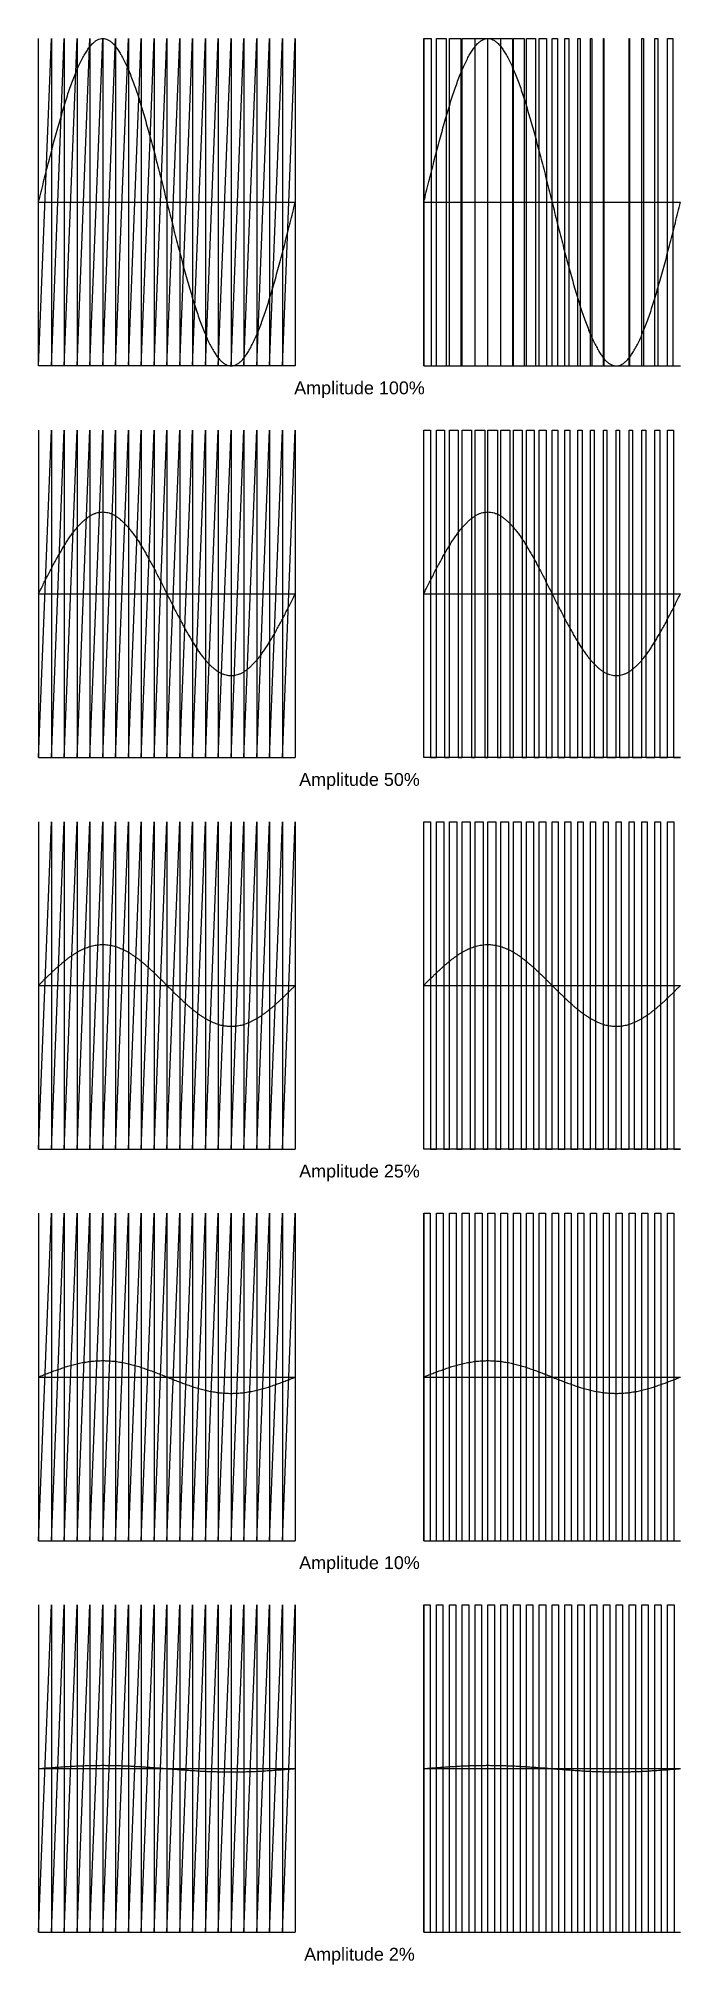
# Model space of a CAD drawing. Header units: millimetres. Extents: x 0 to 500, y -25 to 1475.
import ezdxf

# ---------------------------------------------------------------- set-up
doc = ezdxf.new("R2010")
doc.units = ezdxf.units.MM
doc.styles.get("Standard").update_dxf_attribs({"font": 'Arial.ttf'})

# ---------------------------------------------------------------- blocks, each defined once
blk = doc.blocks.new('sine 500kHz')
blk.add_open_spline([(0, 127.5), (0.7, 130.2), (2, 135.5), (4, 143.5), (6, 151.4), (8, 159.2), (10, 166.8), (12, 174.4), (14, 181.7), (16, 188.8), (18, 195.7), (20, 202.3), (21.9, 208.7), (23.9, 214.7), (25.9, 220.3), (27.9, 225.6), (29.9, 230.5), (31.9, 235), (33.9, 239.1), (35.9, 242.7), (37.9, 245.9), (39.8, 248.6), (41.8, 250.9), (43.8, 252.7), (45.8, 253.9), (47.8, 254.8), (50, 255.1), (52.2, 254.8), (54.2, 253.9), (56.2, 252.7), (58.2, 250.9), (60.2, 248.6), (62.1, 245.9), (64.1, 242.7), (66.1, 239.1), (68.1, 235), (70.1, 230.5), (72.1, 225.6), (74.1, 220.3), (76.1, 214.7), (78.1, 208.7), (80, 202.3), (82, 195.7), (84, 188.8), (86, 181.7), (88, 174.4), (90, 166.8), (92, 159.2), (94, 151.4), (96, 143.5), (98, 135.5), (100, 127.5), (102, 119.5), (104, 111.5), (106, 103.6), (108, 95.8), (110, 88.2), (112, 80.6), (114, 73.3), (116, 66.2), (118, 59.3), (120, 52.7), (121.9, 46.3), (123.9, 40.3), (125.9, 34.7), (127.9, 29.4), (129.9, 24.5), (131.9, 20), (133.9, 15.9), (135.9, 12.3), (137.9, 9.1), (139.8, 6.4), (141.8, 4.1), (143.8, 2.3), (145.8, 1.1), (147.8, 0.2), (150, -0.1), (152.2, 0.2), (154.2, 1.1), (156.2, 2.3), (158.2, 4.1), (160.2, 6.4), (162.1, 9.1), (164.1, 12.3), (166.1, 15.9), (168.1, 20), (170.1, 24.5), (172.1, 29.4), (174.1, 34.7), (176.1, 40.3), (178.1, 46.3), (180, 52.7), (182, 59.3), (184, 66.2), (186, 73.3), (188, 80.6), (190, 88.2), (192, 95.8), (194, 103.6), (196, 111.5), (198, 119.5), (199.3, 124.8), (200, 127.5)], degree=3, knots=[0, 0, 0, 0, 8.068004, 16.104658, 24.07874, 31.959288, 39.715727, 47.317997, 54.736683, 61.943136, 68.909605, 75.609358, 82.016812, 88.107661, 93.859008, 99.249514, 104.259556, 108.871421, 113.069552, 116.840895, 120.175426, 123.067047, 125.51524, 127.528436, 129.131561, 130.383834, 131.414998, 132.446162, 133.698435, 135.30156, 137.314756, 139.762949, 142.65457, 145.989101, 149.760444, 153.958575, 158.57044, 163.580482, 168.970988, 174.722335, 180.813184, 187.220638, 193.920391, 200.88686, 208.093313, 215.511999, 223.114269, 230.870708, 238.751256, 246.725338, 254.761992, 262.829996, 270.898, 278.934654, 286.908736, 294.789284, 302.545723, 310.147993, 317.566679, 324.773132, 331.739601, 338.439354, 344.846808, 350.937657, 356.689004, 362.07951, 367.089553, 371.701418, 375.899548, 379.670891, 383.005422, 385.897043, 388.345236, 390.358432, 391.961557, 393.21383, 394.244994, 395.276158, 396.528432, 398.131556, 400.144752, 402.592945, 405.484567, 408.819098, 412.59044, 416.788571, 421.400436, 426.410478, 431.800984, 437.552331, 443.64318, 450.050634, 456.750387, 463.716856, 470.92331, 478.341995, 485.944266, 493.700704, 501.581252, 509.555334, 517.591988, 525.659992, 525.659992, 525.659992, 525.659992])
blk = doc.blocks.new('spwm 2')
at = {"color": 92}
blk.add_lwpolyline([(0, -127.5), (0, 127.5), (5, 127.5), (5, -127.5), (10, -127.5), (10, 127.5), (15, 127.5), (15, -127.5), (20, -127.5), (20, 127.5), (25.1, 127.5), (25.1, -127.5), (30, -127.5), (30, 127.5), (35.1, 127.5), (35.1, -127.5), (40, -127.5), (40, 127.5), (45.1, 127.5), (45.1, -127.5), (50, -127.5), (50, 127.5), (55.1, 127.5), (55.1, -127.5), (60, -127.5), (60, 127.5), (65.1, 127.5), (65.1, -127.5), (70, -127.5), (70, 127.5), (75.1, 127.5), (75.1, -127.5), (80, -127.5), (80, 127.5), (85, 127.5), (85, -127.5), (90, -127.5), (90, 127.5), (95, 127.5), (95, -127.5), (100, -127.5), (100, 127.5), (105, 127.5), (105, -127.5), (110, -127.5), (110, 127.5), (115, 127.5), (115, -127.5), (120, -127.5), (120, 127.5), (124.9, 127.5), (124.9, -127.5), (130, -127.5), (130, 127.5), (134.9, 127.5), (134.9, -127.5), (140, -127.5), (140, 127.5), (144.9, 127.5), (144.9, -127.5), (150, -127.5), (150, 127.5), (154.9, 127.5), (154.9, -127.5), (160, -127.5), (160, 127.5), (164.9, 127.5), (164.9, -127.5), (170, -127.5), (170, 127.5), (174.9, 127.5), (174.9, -127.5), (180, -127.5), (180, 127.5), (185, 127.5), (185, -127.5), (190, -127.5), (190, 127.5), (195, 127.5), (195, -127.5), (200, -127.5)], dxfattribs=at)

msp = doc.modelspace()

# ---------------------------------------------------------------- linework, layer by layer
at = {"color": 92}
msp.add_line((350, 1220), (350, 1475), dxfattribs=at)
for p, q in [((0, 1347.5), (200, 1347.5)), ((300, 1347.5), (500, 1347.5)), ((0, 1042.5), (200, 1042.5)), ((300, 1042.5), (500, 1042.5)), ((0, 737.5), (200, 737.5)), ((300, 737.5), (500, 737.5)), ((0, 432.5), (200, 432.5)), ((300, 432.5), (500, 432.5)), ((0, 127.5), (200, 127.5)), ((300, 127.5), (500, 127.5))]:
    msp.add_line(p, q)
at = {"color": 253}
for points in [[(0, 1220), (10, 1475), (10, 1220), (20, 1475), (20, 1220), (30, 1475), (30, 1220), (40, 1475), (40, 1220), (50, 1475), (50, 1220), (60, 1475), (60, 1220), (70, 1475), (70, 1220), (80, 1475), (80, 1220), (90, 1475), (90, 1220), (100, 1475), (100, 1220), (110, 1475), (110, 1220), (120, 1475), (120, 1220), (130, 1475), (130, 1220), (140, 1475), (140, 1220), (150, 1475), (150, 1220), (160, 1475), (160, 1220), (170, 1475), (170, 1220), (180, 1475), (180, 1220), (190, 1475), (190, 1220), (200, 1475), (200, 1220)], [(0, 915), (10, 1170), (10, 915), (20, 1170), (20, 915), (30, 1170), (30, 915), (40, 1170), (40, 915), (50, 1170), (50, 915), (60, 1170), (60, 915), (70, 1170), (70, 915), (80, 1170), (80, 915), (90, 1170), (90, 915), (100, 1170), (100, 915), (110, 1170), (110, 915), (120, 1170), (120, 915), (130, 1170), (130, 915), (140, 1170), (140, 915), (150, 1170), (150, 915), (160, 1170), (160, 915), (170, 1170), (170, 915), (180, 1170), (180, 915), (190, 1170), (190, 915), (200, 1170), (200, 915)], [(0, 610), (10, 865), (10, 610), (20, 865), (20, 610), (30, 865), (30, 610), (40, 865), (40, 610), (50, 865), (50, 610), (60, 865), (60, 610), (70, 865), (70, 610), (80, 865), (80, 610), (90, 865), (90, 610), (100, 865), (100, 610), (110, 865), (110, 610), (120, 865), (120, 610), (130, 865), (130, 610), (140, 865), (140, 610), (150, 865), (150, 610), (160, 865), (160, 610), (170, 865), (170, 610), (180, 865), (180, 610), (190, 865), (190, 610), (200, 865), (200, 610)], [(0, 305), (10, 560), (10, 305), (20, 560), (20, 305), (30, 560), (30, 305), (40, 560), (40, 305), (50, 560), (50, 305), (60, 560), (60, 305), (70, 560), (70, 305), (80, 560), (80, 305), (90, 560), (90, 305), (100, 560), (100, 305), (110, 560), (110, 305), (120, 560), (120, 305), (130, 560), (130, 305), (140, 560), (140, 305), (150, 560), (150, 305), (160, 560), (160, 305), (170, 560), (170, 305), (180, 560), (180, 305), (190, 560), (190, 305), (200, 560), (200, 305)], [(0, 0), (10, 255), (10, 0), (20, 255), (20, 0), (30, 255), (30, 0), (40, 255), (40, 0), (50, 255), (50, 0), (60, 255), (60, 0), (70, 255), (70, 0), (80, 255), (80, 0), (90, 255), (90, 0), (100, 255), (100, 0), (110, 255), (110, 0), (120, 255), (120, 0), (130, 255), (130, 0), (140, 255), (140, 0), (150, 255), (150, 0), (160, 255), (160, 0), (170, 255), (170, 0), (180, 255), (180, 0), (190, 255), (190, 0), (200, 255), (200, 0)]]:
    msp.add_lwpolyline(points, dxfattribs=at)
for points in [[(200, 1220), (0, 1220), (0, 1475)], [(300, 1475), (300, 1220), (500, 1220)], [(0, 1170), (0, 915), (200, 915)], [(500, 915), (300, 915), (300, 1170)], [(0, 865), (0, 610), (200, 610)], [(500, 610), (300, 610), (300, 865)], [(0, 560), (0, 305), (200, 305)], [(300, 560), (300, 305), (500, 305)], [(0, 255), (0, 0), (200, 0)], [(300, 255), (300, 0), (500, 0)]]:
    msp.add_lwpolyline(points)
at = {"color": 92}
for points in [[(300, 1220), (300, 1475), (305.9, 1475), (305.9, 1220), (310, 1220), (310, 1475), (317.6, 1475), (317.6, 1220), (320, 1220), (320, 1475), (328.9, 1475), (328.9, 1220), (330, 1220), (330, 1475), (339.7, 1475), (339.7, 1220), (340, 1220), (340, 1475), (359.8, 1475), (359.8, 1220), (360, 1220), (360, 1475), (369.1, 1475), (369.1, 1220), (370, 1220), (370, 1475), (378.2, 1475), (378.2, 1220), (380, 1220), (380, 1475), (387, 1475), (387, 1220), (390, 1220), (390, 1475), (395.7, 1475), (395.7, 1220), (400, 1220), (400, 1475), (404.3, 1475), (404.3, 1220), (410, 1220), (410, 1475), (413, 1475), (413, 1220), (420, 1220), (420, 1475), (421.8, 1475), (421.8, 1220), (430, 1220), (430, 1475), (430.9, 1475), (430.9, 1220), (440, 1220), (440, 1475), (440.2, 1475), (440.2, 1220), (460, 1220), (460, 1475), (460.3, 1475), (460.3, 1220), (470, 1220), (470, 1475), (471.1, 1475), (471.1, 1220), (480, 1220), (480, 1475), (482.4, 1475), (482.4, 1220), (490, 1220), (490, 1475), (494.1, 1475), (494.1, 1220), (500, 1220)], [(300, 915), (300, 1170), (305.4, 1170), (305.4, 915), (310, 915), (310, 1170), (316.2, 1170), (316.2, 915), (320, 915), (320, 1170), (326.9, 1170), (326.9, 915), (330, 915), (330, 1170), (337.3, 1170), (337.3, 915), (340, 915), (340, 1170), (347.5, 1170), (347.5, 915), (350, 915), (350, 1170), (357.4, 1170), (357.4, 915), (360, 915), (360, 1170), (367.1, 1170), (367.1, 915), (370, 915), (370, 1170), (376.7, 1170), (376.7, 915), (380, 915), (380, 1170), (386.1, 1170), (386.1, 915), (390, 915), (390, 1170), (395.4, 1170), (395.4, 915), (400, 915), (400, 1170), (404.6, 1170), (404.6, 915), (410, 915), (410, 1170), (413.9, 1170), (413.9, 915), (420, 915), (420, 1170), (423.3, 1170), (423.3, 915), (430, 915), (430, 1170), (432.9, 1170), (432.9, 915), (440, 915), (440, 1170), (442.6, 1170), (442.6, 915), (450, 915), (450, 1170), (452.5, 1170), (452.5, 915), (460, 915), (460, 1170), (462.7, 1170), (462.7, 915), (470, 915), (470, 1170), (473.1, 1170), (473.1, 915), (480, 915), (480, 1170), (483.8, 1170), (483.8, 915), (490, 915), (490, 1170), (494.6, 1170), (494.6, 915), (500, 915)], [(300, 610), (300, 865), (305.2, 865), (305.2, 610), (310, 610), (310, 865), (315.6, 865), (315.6, 610), (320, 610), (320, 865), (325.9, 865), (325.9, 610), (330, 610), (330, 865), (336.1, 865), (336.1, 610), (340, 610), (340, 865), (346.2, 865), (346.2, 610), (350, 610), (350, 865), (356.3, 865), (356.3, 610), (360, 610), (360, 865), (366.1, 865), (366.1, 610), (370, 610), (370, 865), (375.9, 865), (375.9, 610), (380, 610), (380, 865), (385.5, 865), (385.5, 610), (390, 610), (390, 865), (395.2, 865), (395.2, 610), (400, 610), (400, 865), (404.8, 865), (404.8, 610), (410, 610), (410, 865), (414.5, 865), (414.5, 610), (420, 610), (420, 865), (424.1, 865), (424.1, 610), (430, 610), (430, 865), (433.9, 865), (433.9, 610), (440, 610), (440, 865), (443.8, 865), (443.8, 610), (450, 610), (450, 865), (453.7, 865), (453.7, 610), (460, 610), (460, 865), (463.9, 865), (463.9, 610), (470, 610), (470, 865), (474.1, 865), (474.1, 610), (480, 610), (480, 865), (484.4, 865), (484.4, 610), (490, 610), (490, 865), (494.8, 865), (494.8, 610), (500, 610)], [(300, 305), (300, 560), (305.1, 560), (305.1, 305), (310, 305), (310, 560), (315.2, 560), (315.2, 305), (320, 305), (320, 560), (325.4, 560), (325.4, 305), (330, 305), (330, 560), (335.4, 560), (335.4, 305), (340, 305), (340, 560), (345.5, 560), (345.5, 305), (350, 305), (350, 560), (355.5, 560), (355.5, 305), (360, 305), (360, 560), (365.4, 560), (365.4, 305), (370, 305), (370, 560), (375.3, 560), (375.3, 305), (380, 305), (380, 560), (385.2, 560), (385.2, 305), (390, 305), (390, 560), (394.9, 560), (394.9, 305), (400, 305), (400, 560), (404.9, 560), (404.9, 305), (410, 305), (410, 560), (414.8, 560), (414.8, 305), (420, 305), (420, 560), (424.7, 560), (424.7, 305), (430, 305), (430, 560), (434.6, 560), (434.6, 305), (440, 305), (440, 560), (444.5, 560), (444.5, 305), (450, 305), (450, 560), (454.5, 560), (454.5, 305), (460, 305), (460, 560), (464.6, 560), (464.6, 305), (470, 305), (470, 560), (474.6, 560), (474.6, 305), (480, 305), (480, 560), (484.8, 560), (484.8, 305), (490, 305), (490, 560), (494.9, 560), (494.9, 305), (500, 305)]]:
    msp.add_lwpolyline(points, dxfattribs=at)
for points in [[(0, 1347.5), (0.7, 1350.2), (2, 1355.5), (4, 1363.5), (6, 1371.4), (8, 1379.2), (10, 1386.8), (12, 1394.4), (14, 1401.7), (16, 1408.8), (18, 1415.7), (20, 1422.3), (21.9, 1428.7), (23.9, 1434.7), (25.9, 1440.3), (27.9, 1445.6), (29.9, 1450.5), (31.9, 1455), (33.9, 1459.1), (35.9, 1462.7), (37.9, 1465.9), (39.8, 1468.6), (41.8, 1470.9), (43.8, 1472.7), (45.8, 1473.9), (47.8, 1474.8), (50, 1475.1), (52.2, 1474.8), (54.2, 1473.9), (56.2, 1472.7), (58.2, 1470.9), (60.2, 1468.6), (62.1, 1465.9), (64.1, 1462.7), (66.1, 1459.1), (68.1, 1455), (70.1, 1450.5), (72.1, 1445.6), (74.1, 1440.3), (76.1, 1434.7), (78.1, 1428.7), (80, 1422.3), (82, 1415.7), (84, 1408.8), (86, 1401.7), (88, 1394.4), (90, 1386.8), (92, 1379.2), (94, 1371.4), (96, 1363.5), (98, 1355.5), (100, 1347.5), (102, 1339.5), (104, 1331.5), (106, 1323.6), (108, 1315.8), (110, 1308.2), (112, 1300.6), (114, 1293.3), (116, 1286.2), (118, 1279.3), (120, 1272.7), (121.9, 1266.3), (123.9, 1260.3), (125.9, 1254.7), (127.9, 1249.4), (129.9, 1244.5), (131.9, 1240), (133.9, 1235.9), (135.9, 1232.3), (137.9, 1229.1), (139.8, 1226.4), (141.8, 1224.1), (143.8, 1222.3), (145.8, 1221.1), (147.8, 1220.2), (150, 1219.9), (152.2, 1220.2), (154.2, 1221.1), (156.2, 1222.3), (158.2, 1224.1), (160.2, 1226.4), (162.1, 1229.1), (164.1, 1232.3), (166.1, 1235.9), (168.1, 1240), (170.1, 1244.5), (172.1, 1249.4), (174.1, 1254.7), (176.1, 1260.3), (178.1, 1266.3), (180, 1272.7), (182, 1279.3), (184, 1286.2), (186, 1293.3), (188, 1300.6), (190, 1308.2), (192, 1315.8), (194, 1323.6), (196, 1331.5), (198, 1339.5), (199.3, 1344.8), (200, 1347.5)], [(0, 1042.5), (0.7, 1043.8), (2, 1046.5), (4, 1050.5), (6, 1054.4), (8, 1058.3), (10, 1062.2), (12, 1065.9), (14, 1069.6), (16, 1073.2), (18, 1076.6), (20, 1079.9), (21.9, 1083.1), (23.9, 1086.1), (25.9, 1088.9), (27.9, 1091.6), (29.9, 1094), (31.9, 1096.3), (33.9, 1098.3), (35.9, 1100.1), (37.9, 1101.7), (39.8, 1103.1), (41.8, 1104.2), (43.8, 1105.1), (45.8, 1105.7), (47.8, 1106.1), (50, 1106.3), (52.2, 1106.1), (54.2, 1105.7), (56.2, 1105.1), (58.2, 1104.2), (60.2, 1103.1), (62.1, 1101.7), (64.1, 1100.1), (66.1, 1098.3), (68.1, 1096.3), (70.1, 1094), (72.1, 1091.6), (74.1, 1088.9), (76.1, 1086.1), (78.1, 1083.1), (80, 1079.9), (82, 1076.6), (84, 1073.2), (86, 1069.6), (88, 1065.9), (90, 1062.2), (92, 1058.3), (94, 1054.4), (96, 1050.5), (98, 1046.5), (100, 1042.5), (102, 1038.5), (104, 1034.5), (106, 1030.6), (108, 1026.7), (110, 1022.8), (112, 1019.1), (114, 1015.4), (116, 1011.8), (118, 1008.4), (120, 1005.1), (121.9, 1001.9), (123.9, 998.9), (125.9, 996.1), (127.9, 993.4), (129.9, 991), (131.9, 988.7), (133.9, 986.7), (135.9, 984.9), (137.9, 983.3), (139.8, 981.9), (141.8, 980.8), (143.8, 979.9), (145.8, 979.3), (147.8, 978.9), (150, 978.7), (152.2, 978.9), (154.2, 979.3), (156.2, 979.9), (158.2, 980.8), (160.2, 981.9), (162.1, 983.3), (164.1, 984.9), (166.1, 986.7), (168.1, 988.7), (170.1, 991), (172.1, 993.4), (174.1, 996.1), (176.1, 998.9), (178.1, 1001.9), (180, 1005.1), (182, 1008.4), (184, 1011.8), (186, 1015.4), (188, 1019.1), (190, 1022.8), (192, 1026.7), (194, 1030.6), (196, 1034.5), (198, 1038.5), (199.3, 1041.2), (200, 1042.5)], [(300, 1042.5), (300.7, 1043.8), (302, 1046.5), (304, 1050.5), (306, 1054.4), (308, 1058.3), (310, 1062.2), (312, 1065.9), (314, 1069.6), (316, 1073.2), (318, 1076.6), (320, 1079.9), (321.9, 1083.1), (323.9, 1086.1), (325.9, 1088.9), (327.9, 1091.6), (329.9, 1094), (331.9, 1096.3), (333.9, 1098.3), (335.9, 1100.1), (337.9, 1101.7), (339.8, 1103.1), (341.8, 1104.2), (343.8, 1105.1), (345.8, 1105.7), (347.8, 1106.1), (350, 1106.3), (352.2, 1106.1), (354.2, 1105.7), (356.2, 1105.1), (358.2, 1104.2), (360.2, 1103.1), (362.1, 1101.7), (364.1, 1100.1), (366.1, 1098.3), (368.1, 1096.3), (370.1, 1094), (372.1, 1091.6), (374.1, 1088.9), (376.1, 1086.1), (378.1, 1083.1), (380, 1079.9), (382, 1076.6), (384, 1073.2), (386, 1069.6), (388, 1065.9), (390, 1062.2), (392, 1058.3), (394, 1054.4), (396, 1050.5), (398, 1046.5), (400, 1042.5), (402, 1038.5), (404, 1034.5), (406, 1030.6), (408, 1026.7), (410, 1022.8), (412, 1019.1), (414, 1015.4), (416, 1011.8), (418, 1008.4), (420, 1005.1), (421.9, 1001.9), (423.9, 998.9), (425.9, 996.1), (427.9, 993.4), (429.9, 991), (431.9, 988.7), (433.9, 986.7), (435.9, 984.9), (437.9, 983.3), (439.8, 981.9), (441.8, 980.8), (443.8, 979.9), (445.8, 979.3), (447.8, 978.9), (450, 978.7), (452.2, 978.9), (454.2, 979.3), (456.2, 979.9), (458.2, 980.8), (460.2, 981.9), (462.1, 983.3), (464.1, 984.9), (466.1, 986.7), (468.1, 988.7), (470.1, 991), (472.1, 993.4), (474.1, 996.1), (476.1, 998.9), (478.1, 1001.9), (480, 1005.1), (482, 1008.4), (484, 1011.8), (486, 1015.4), (488, 1019.1), (490, 1022.8), (492, 1026.7), (494, 1030.6), (496, 1034.5), (498, 1038.5), (499.3, 1041.2), (500, 1042.5)], [(0, 737.5), (0.7, 738.2), (2, 739.5), (4, 741.5), (6, 743.5), (8, 745.4), (10, 747.3), (12, 749.2), (14, 751.1), (16, 752.8), (18, 754.6), (20, 756.2), (21.9, 757.8), (23.9, 759.3), (25.9, 760.7), (27.9, 762), (29.9, 763.3), (31.9, 764.4), (33.9, 765.4), (35.9, 766.3), (37.9, 767.1), (39.8, 767.8), (41.8, 768.3), (43.8, 768.8), (45.8, 769.1), (47.8, 769.3), (50, 769.4), (52.2, 769.3), (54.2, 769.1), (56.2, 768.8), (58.2, 768.3), (60.2, 767.8), (62.1, 767.1), (64.1, 766.3), (66.1, 765.4), (68.1, 764.4), (70.1, 763.3), (72.1, 762), (74.1, 760.7), (76.1, 759.3), (78.1, 757.8), (80, 756.2), (82, 754.6), (84, 752.8), (86, 751.1), (88, 749.2), (90, 747.3), (92, 745.4), (94, 743.5), (96, 741.5), (98, 739.5), (100, 737.5), (102, 735.5), (104, 733.5), (106, 731.5), (108, 729.6), (110, 727.7), (112, 725.8), (114, 723.9), (116, 722.2), (118, 720.4), (120, 718.8), (121.9, 717.2), (123.9, 715.7), (125.9, 714.3), (127.9, 713), (129.9, 711.7), (131.9, 710.6), (133.9, 709.6), (135.9, 708.7), (137.9, 707.9), (139.8, 707.2), (141.8, 706.7), (143.8, 706.2), (145.8, 705.9), (147.8, 705.7), (150, 705.6), (152.2, 705.7), (154.2, 705.9), (156.2, 706.2), (158.2, 706.7), (160.2, 707.2), (162.1, 707.9), (164.1, 708.7), (166.1, 709.6), (168.1, 710.6), (170.1, 711.7), (172.1, 713), (174.1, 714.3), (176.1, 715.7), (178.1, 717.2), (180, 718.8), (182, 720.4), (184, 722.2), (186, 723.9), (188, 725.8), (190, 727.7), (192, 729.6), (194, 731.5), (196, 733.5), (198, 735.5), (199.3, 736.8), (200, 737.5)], [(300, 737.5), (300.7, 738.2), (302, 739.5), (304, 741.5), (306, 743.5), (308, 745.4), (310, 747.3), (312, 749.2), (314, 751.1), (316, 752.8), (318, 754.6), (320, 756.2), (321.9, 757.8), (323.9, 759.3), (325.9, 760.7), (327.9, 762), (329.9, 763.3), (331.9, 764.4), (333.9, 765.4), (335.9, 766.3), (337.9, 767.1), (339.8, 767.8), (341.8, 768.3), (343.8, 768.8), (345.8, 769.1), (347.8, 769.3), (350, 769.4), (352.2, 769.3), (354.2, 769.1), (356.2, 768.8), (358.2, 768.3), (360.2, 767.8), (362.1, 767.1), (364.1, 766.3), (366.1, 765.4), (368.1, 764.4), (370.1, 763.3), (372.1, 762), (374.1, 760.7), (376.1, 759.3), (378.1, 757.8), (380, 756.2), (382, 754.6), (384, 752.8), (386, 751.1), (388, 749.2), (390, 747.3), (392, 745.4), (394, 743.5), (396, 741.5), (398, 739.5), (400, 737.5), (402, 735.5), (404, 733.5), (406, 731.5), (408, 729.6), (410, 727.7), (412, 725.8), (414, 723.9), (416, 722.2), (418, 720.4), (420, 718.8), (421.9, 717.2), (423.9, 715.7), (425.9, 714.3), (427.9, 713), (429.9, 711.7), (431.9, 710.6), (433.9, 709.6), (435.9, 708.7), (437.9, 707.9), (439.8, 707.2), (441.8, 706.7), (443.8, 706.2), (445.8, 705.9), (447.8, 705.7), (450, 705.6), (452.2, 705.7), (454.2, 705.9), (456.2, 706.2), (458.2, 706.7), (460.2, 707.2), (462.1, 707.9), (464.1, 708.7), (466.1, 709.6), (468.1, 710.6), (470.1, 711.7), (472.1, 713), (474.1, 714.3), (476.1, 715.7), (478.1, 717.2), (480, 718.8), (482, 720.4), (484, 722.2), (486, 723.9), (488, 725.8), (490, 727.7), (492, 729.6), (494, 731.5), (496, 733.5), (498, 735.5), (499.3, 736.8), (500, 737.5)], [(0, 432.5), (0.7, 432.8), (2, 433.3), (4, 434.1), (6, 434.9), (8, 435.7), (10, 436.4), (12, 437.2), (14, 437.9), (16, 438.6), (18, 439.3), (20, 440), (21.9, 440.6), (23.9, 441.2), (25.9, 441.8), (27.9, 442.3), (29.9, 442.8), (31.9, 443.3), (33.9, 443.7), (35.9, 444), (37.9, 444.3), (39.8, 444.6), (41.8, 444.8), (43.8, 445), (45.8, 445.1), (47.8, 445.2), (50, 445.3), (52.2, 445.2), (54.2, 445.1), (56.2, 445), (58.2, 444.8), (60.2, 444.6), (62.1, 444.3), (64.1, 444), (66.1, 443.7), (68.1, 443.3), (70.1, 442.8), (72.1, 442.3), (74.1, 441.8), (76.1, 441.2), (78.1, 440.6), (80, 440), (82, 439.3), (84, 438.6), (86, 437.9), (88, 437.2), (90, 436.4), (92, 435.7), (94, 434.9), (96, 434.1), (98, 433.3), (100, 432.5), (102, 431.7), (104, 430.9), (106, 430.1), (108, 429.3), (110, 428.6), (112, 427.8), (114, 427.1), (116, 426.4), (118, 425.7), (120, 425), (121.9, 424.4), (123.9, 423.8), (125.9, 423.2), (127.9, 422.7), (129.9, 422.2), (131.9, 421.7), (133.9, 421.3), (135.9, 421), (137.9, 420.7), (139.8, 420.4), (141.8, 420.2), (143.8, 420), (145.8, 419.9), (147.8, 419.8), (150, 419.7), (152.2, 419.8), (154.2, 419.9), (156.2, 420), (158.2, 420.2), (160.2, 420.4), (162.1, 420.7), (164.1, 421), (166.1, 421.3), (168.1, 421.7), (170.1, 422.2), (172.1, 422.7), (174.1, 423.2), (176.1, 423.8), (178.1, 424.4), (180, 425), (182, 425.7), (184, 426.4), (186, 427.1), (188, 427.8), (190, 428.6), (192, 429.3), (194, 430.1), (196, 430.9), (198, 431.7), (199.3, 432.2), (200, 432.5)], [(300, 432.5), (300.7, 432.8), (302, 433.3), (304, 434.1), (306, 434.9), (308, 435.7), (310, 436.4), (312, 437.2), (314, 437.9), (316, 438.6), (318, 439.3), (320, 440), (321.9, 440.6), (323.9, 441.2), (325.9, 441.8), (327.9, 442.3), (329.9, 442.8), (331.9, 443.3), (333.9, 443.7), (335.9, 444), (337.9, 444.3), (339.8, 444.6), (341.8, 444.8), (343.8, 445), (345.8, 445.1), (347.8, 445.2), (350, 445.3), (352.2, 445.2), (354.2, 445.1), (356.2, 445), (358.2, 444.8), (360.2, 444.6), (362.1, 444.3), (364.1, 444), (366.1, 443.7), (368.1, 443.3), (370.1, 442.8), (372.1, 442.3), (374.1, 441.8), (376.1, 441.2), (378.1, 440.6), (380, 440), (382, 439.3), (384, 438.6), (386, 437.9), (388, 437.2), (390, 436.4), (392, 435.7), (394, 434.9), (396, 434.1), (398, 433.3), (400, 432.5), (402, 431.7), (404, 430.9), (406, 430.1), (408, 429.3), (410, 428.6), (412, 427.8), (414, 427.1), (416, 426.4), (418, 425.7), (420, 425), (421.9, 424.4), (423.9, 423.8), (425.9, 423.2), (427.9, 422.7), (429.9, 422.2), (431.9, 421.7), (433.9, 421.3), (435.9, 421), (437.9, 420.7), (439.8, 420.4), (441.8, 420.2), (443.8, 420), (445.8, 419.9), (447.8, 419.8), (450, 419.7), (452.2, 419.8), (454.2, 419.9), (456.2, 420), (458.2, 420.2), (460.2, 420.4), (462.1, 420.7), (464.1, 421), (466.1, 421.3), (468.1, 421.7), (470.1, 422.2), (472.1, 422.7), (474.1, 423.2), (476.1, 423.8), (478.1, 424.4), (480, 425), (482, 425.7), (484, 426.4), (486, 427.1), (488, 427.8), (490, 428.6), (492, 429.3), (494, 430.1), (496, 430.9), (498, 431.7), (499.3, 432.2), (500, 432.5)], [(0, 127.5), (0.7, 127.6), (2, 127.7), (4, 127.8), (6, 128), (8, 128.1), (10, 128.3), (12, 128.4), (14, 128.6), (16, 128.7), (18, 128.9), (20, 129), (21.9, 129.1), (23.9, 129.2), (25.9, 129.4), (27.9, 129.5), (29.9, 129.6), (31.9, 129.7), (33.9, 129.7), (35.9, 129.8), (37.9, 129.9), (39.8, 129.9), (41.8, 130), (43.8, 130), (45.8, 130), (47.8, 130), (50, 130.1), (52.2, 130), (54.2, 130), (56.2, 130), (58.2, 130), (60.2, 129.9), (62.1, 129.9), (64.1, 129.8), (66.1, 129.7), (68.1, 129.7), (70.1, 129.6), (72.1, 129.5), (74.1, 129.4), (76.1, 129.2), (78.1, 129.1), (80, 129), (82, 128.9), (84, 128.7), (86, 128.6), (88, 128.4), (90, 128.3), (92, 128.1), (94, 128), (96, 127.8), (98, 127.7), (100, 127.5), (102, 127.3), (104, 127.2), (106, 127), (108, 126.9), (110, 126.7), (112, 126.6), (114, 126.4), (116, 126.3), (118, 126.1), (120, 126), (121.9, 125.9), (123.9, 125.8), (125.9, 125.6), (127.9, 125.5), (129.9, 125.4), (131.9, 125.3), (133.9, 125.3), (135.9, 125.2), (137.9, 125.1), (139.8, 125.1), (141.8, 125), (143.8, 125), (145.8, 125), (147.8, 125), (150, 124.9), (152.2, 125), (154.2, 125), (156.2, 125), (158.2, 125), (160.2, 125.1), (162.1, 125.1), (164.1, 125.2), (166.1, 125.3), (168.1, 125.3), (170.1, 125.4), (172.1, 125.5), (174.1, 125.6), (176.1, 125.8), (178.1, 125.9), (180, 126), (182, 126.1), (184, 126.3), (186, 126.4), (188, 126.6), (190, 126.7), (192, 126.9), (194, 127), (196, 127.2), (198, 127.3), (199.3, 127.4), (200, 127.5)], [(300, 127.5), (300.7, 127.6), (302, 127.7), (304, 127.8), (306, 128), (308, 128.1), (310, 128.3), (312, 128.4), (314, 128.6), (316, 128.7), (318, 128.9), (320, 129), (321.9, 129.1), (323.9, 129.2), (325.9, 129.4), (327.9, 129.5), (329.9, 129.6), (331.9, 129.7), (333.9, 129.7), (335.9, 129.8), (337.9, 129.9), (339.8, 129.9), (341.8, 130), (343.8, 130), (345.8, 130), (347.8, 130), (350, 130.1), (352.2, 130), (354.2, 130), (356.2, 130), (358.2, 130), (360.2, 129.9), (362.1, 129.9), (364.1, 129.8), (366.1, 129.7), (368.1, 129.7), (370.1, 129.6), (372.1, 129.5), (374.1, 129.4), (376.1, 129.2), (378.1, 129.1), (380, 129), (382, 128.9), (384, 128.7), (386, 128.6), (388, 128.4), (390, 128.3), (392, 128.1), (394, 128), (396, 127.8), (398, 127.7), (400, 127.5), (402, 127.3), (404, 127.2), (406, 127), (408, 126.9), (410, 126.7), (412, 126.6), (414, 126.4), (416, 126.3), (418, 126.1), (420, 126), (421.9, 125.9), (423.9, 125.8), (425.9, 125.6), (427.9, 125.5), (429.9, 125.4), (431.9, 125.3), (433.9, 125.3), (435.9, 125.2), (437.9, 125.1), (439.8, 125.1), (441.8, 125), (443.8, 125), (445.8, 125), (447.8, 125), (450, 124.9), (452.2, 125), (454.2, 125), (456.2, 125), (458.2, 125), (460.2, 125.1), (462.1, 125.1), (464.1, 125.2), (466.1, 125.3), (468.1, 125.3), (470.1, 125.4), (472.1, 125.5), (474.1, 125.6), (476.1, 125.8), (478.1, 125.9), (480, 126), (482, 126.1), (484, 126.3), (486, 126.4), (488, 126.6), (490, 126.7), (492, 126.9), (494, 127), (496, 127.2), (498, 127.3), (499.3, 127.4), (500, 127.5)]]:
    msp.add_open_spline(points, degree=3, knots=[0, 0, 0, 0, 8.068004, 16.104658, 24.07874, 31.959288, 39.715727, 47.317997, 54.736683, 61.943136, 68.909605, 75.609358, 82.016812, 88.107661, 93.859008, 99.249514, 104.259556, 108.871421, 113.069552, 116.840895, 120.175426, 123.067047, 125.51524, 127.528436, 129.131561, 130.383834, 131.414998, 132.446162, 133.698435, 135.30156, 137.314756, 139.762949, 142.65457, 145.989101, 149.760444, 153.958575, 158.57044, 163.580482, 168.970988, 174.722335, 180.813184, 187.220638, 193.920391, 200.88686, 208.093313, 215.511999, 223.114269, 230.870708, 238.751256, 246.725338, 254.761992, 262.829996, 270.898, 278.934654, 286.908736, 294.789284, 302.545723, 310.147993, 317.566679, 324.773132, 331.739601, 338.439354, 344.846808, 350.937657, 356.689004, 362.07951, 367.089553, 371.701418, 375.899548, 379.670891, 383.005422, 385.897043, 388.345236, 390.358432, 391.961557, 393.21383, 394.244994, 395.276158, 396.528432, 398.131556, 400.144752, 402.592945, 405.484567, 408.819098, 412.59044, 416.788571, 421.400436, 426.410478, 431.800984, 437.552331, 443.64318, 450.050634, 456.750387, 463.716856, 470.92331, 478.341995, 485.944266, 493.700704, 501.581252, 509.555334, 517.591988, 525.659992, 525.659992, 525.659992, 525.659992])

# ---------------------------------------------------------------- block references
for name, p in [('sine 500kHz', (300, 1220)), ('spwm 2', (300, 127.5))]:
    msp.add_blockref(name, p)

# ---------------------------------------------------------------- texts
at = {"char_height": 10, "attachment_point": 1}
for s, insert in [('\\pxqc;Amplitude 100%', (177.7, 1207.9)), ('\\pxqc;Amplitude 50%', (177.7, 902.9)), ('\\pxqc;Amplitude 25%', (177.7, 597.9)), ('\\pxqc;Amplitude 10%', (177.7, 292.9)), ('\\pxqc;Amplitude 2%', (177.7, -12.1))]:
    msp.add_mtext_dynamic_manual_height_columns(s, width=144.58, gutter_width=12.5, heights=[12.9], dxfattribs=dict(at, insert=insert))

doc.saveas('drawing.dxf')
